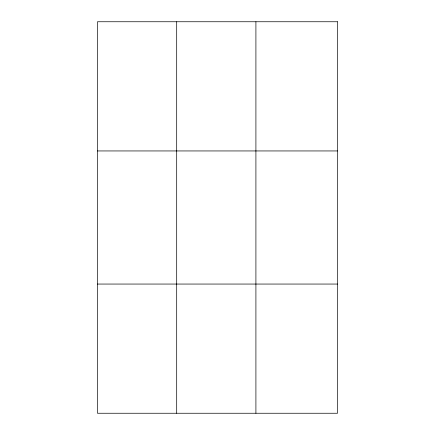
<?xml version="1.0" encoding="UTF-8"?>
<svg xmlns="http://www.w3.org/2000/svg" width="435" height="435" viewBox="0 0 435 435"><rect width="100%" height="100%" fill="white"/><g stroke="black" fill="none" stroke-linecap="round" stroke-linejoin="round"><path stroke-width="0.65" d="M176.692 21.75L176.692 413.25M255.91 21.75L255.91 413.25M97.473 150.945L337.527 150.945M97.473 284.055L337.527 284.055M337.527 21.75L337.527 413.25L97.473 413.25L97.473 21.75L337.527 21.75"/></g></svg>
